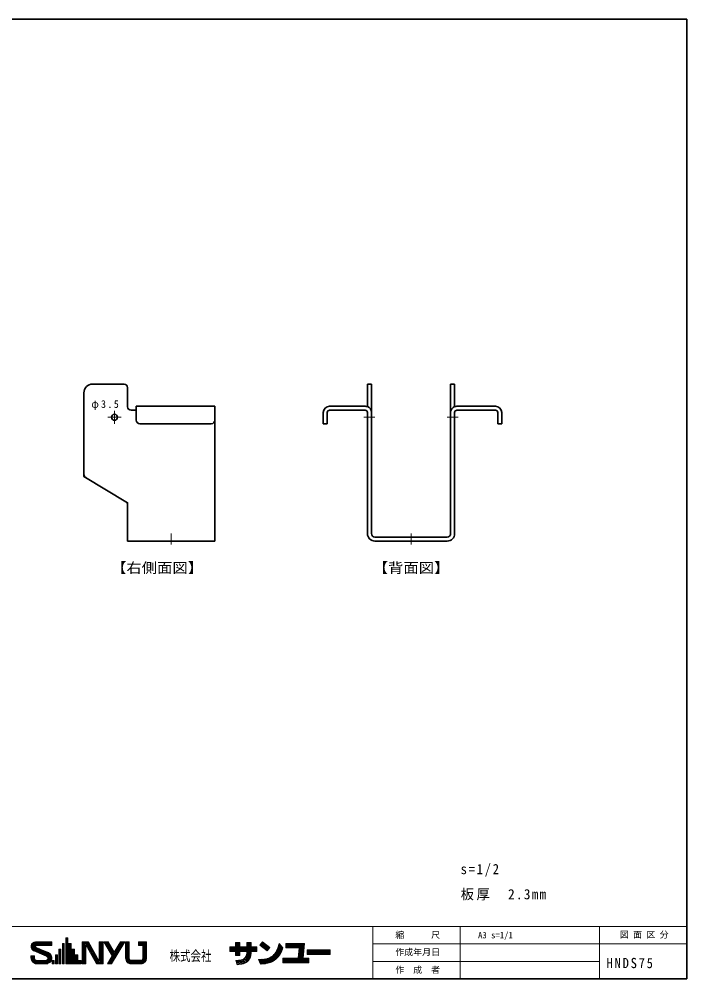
# Model space of a CAD drawing. Units: millimetres on the paper. Extents: x -405 to 405, y -286 to 286.
# Drawn here: x -206.9 to -15.5, y -286 to -11 of the extents above; entities that cross this region are included whole.
import ezdxf
from ezdxf.enums import TextEntityAlignment as Align

# ---------------------------------------------------------------- set-up
doc = ezdxf.new("R2010")
doc.units = ezdxf.units.MM
doc.linetypes.add('CHAIN2', pattern=[12, 9, -1, 1, -1])
for name, color, linetype, lineweight in [('0-1_本体', 7, 'Continuous', 35), ('0-8_寸法', 4, 'Continuous', 18), ('F-0_枠図面', 4, 'Continuous', 18)]:
    doc.layers.add(name, color=color, linetype=linetype, lineweight=lineweight)
doc.layers.add('F-2_文字1', color=7, linetype='Continuous')
doc.layers.add('F-3_文字2', color=7, linetype='Continuous')
doc.styles.add('ＭＳ ゴシック', font='')
doc.styles.get('ＭＳ ゴシック').set_extended_font_data('MS Gothic')

msp = doc.modelspace()

# ---------------------------------------------------------------- linework, layer by layer
at = {"layer": '0-1_本体'}
for p, q in [((-185.795, -115.564), (-176.795, -115.564)), ((-175.795, -116.564), (-175.795, -122.064)), ((-107.045, -115.564), (-105.895, -115.564)), ((-107.045, -122.036), (-107.045, -115.564)), ((-105.895, -158.414), (-105.895, -115.564)), ((-83.195, -158.414), (-83.195, -115.564)), ((-83.195, -115.564), (-82.045, -115.564)), ((-82.045, -122.036), (-82.045, -115.564)), ((-175.795, -121.914), (-175.795, -122.064)), ((-174.795, -123.064), (-173.295, -123.064)), ((-150.795, -121.914), (-173.295, -121.914)), ((-173.295, -125.914), (-173.295, -121.914)), ((-150.795, -160.564), (-150.795, -121.914)), ((-119.695, -126.914), (-119.695, -123.714)), ((-118.545, -126.914), (-118.545, -123.714)), ((-107.695, -121.914), (-117.895, -121.914)), ((-117.895, -123.064), (-107.695, -123.064)), ((-107.045, -158.414), (-107.045, -123.714)), ((-82.045, -158.414), (-82.045, -123.714)), ((-81.395, -121.914), (-70.345, -121.914)), ((-81.395, -123.064), (-70.345, -123.064)), ((-69.695, -126.914), (-69.695, -123.714)), ((-68.545, -126.914), (-68.545, -123.714)), ((-151.795, -126.914), (-172.295, -126.914)), ((-118.545, -126.914), (-119.695, -126.914)), ((-69.695, -126.914), (-68.545, -126.914)), ((-84.195, -159.414), (-104.895, -159.414)), ((-150.795, -160.564), (-175.795, -160.564)), ((-84.195, -160.564), (-104.895, -160.564))]:
    msp.add_line(p, q, dxfattribs=at)
at = {"layer": '0-1_本体', "color": 4, "lineweight": 18}
msp.add_line((-175.795, -149.564), (-175.971, -149.564), dxfattribs=at)
at = {"layer": '0-1_本体'}
msp.add_lwpolyline([(-188.295, -118.064), (-188.295, -142.064), (-175.795, -149.564), (-175.795, -160.564)], dxfattribs=at)
msp.add_circle((-179.545, -125.064), 0.875, dxfattribs=at)
for centre, radius, start, end in [((-185.795, -118.064), 2.5, 90, 180), ((-176.795, -116.564), 1, 0, 90), ((-174.795, -122.064), 1, 180, 270), ((-117.895, -123.714), 1.8, 90, 180), ((-117.895, -123.714), 0.65, 90, 180), ((-107.695, -123.714), 1.8, 68.83155, 90), ((-107.695, -123.714), 0.65, 0, 90), ((-107.695, -123.714), 1.8, 0, 68.83155), ((-81.395, -123.714), 1.8, 111.16845, 180), ((-81.395, -123.714), 1.8, 90, 111.16845), ((-81.395, -123.714), 0.65, 90, 180), ((-70.345, -123.714), 1.8, 0, 90), ((-70.345, -123.714), 0.65, 0, 90), ((-172.295, -125.914), 1, 180, 270), ((-151.795, -125.914), 1, 270, 0), ((-187.295, -141.498), 1, 180, 239.03624), ((-176.795, -150.13), 1, 0, 59.03624), ((-104.895, -158.414), 2.15, 180, 270), ((-104.895, -158.414), 1, 180, 270), ((-84.195, -158.414), 2.15, 270, 0), ((-84.195, -158.414), 1, 270, 0), ((-104.895, -158.414), 2.15, 268.44783, 270)]:
    msp.add_arc(centre, radius, start, end, dxfattribs=at)
at = {"layer": '0-8_寸法', "linetype": 'CHAIN2'}
for p, q in [((-179.545, -126.939), (-179.545, -123.189)), ((-181.42, -125.064), (-177.67, -125.064)), ((-108.045, -125.064), (-104.895, -125.064)), ((-84.195, -125.064), (-81.045, -125.064)), ((-163.295, -158.414), (-163.295, -161.564)), ((-94.545, -158.414), (-94.545, -161.564))]:
    msp.add_line(p, q, dxfattribs=at)
at = {"layer": 'F-0_枠図面', "color": 7, "lineweight": 35}
for p, q in [((-405, -11), (-15.5, -11)), ((-15.5, -286), (-15.5, -11)), ((-15.5, -281), (-15.5, -281))]:
    msp.add_line(p, q, dxfattribs=at)
at = {"layer": 'F-0_枠図面'}
for p, q in [((-405, -271), (-15.5, -271)), ((-105.5, -286), (-105.5, -271)), ((-80.5, -286), (-80.5, -271)), ((-40.5, -286), (-40.5, -271)), ((-193.524, -274.229), (-192.924, -274.229)), ((-193.524, -281.756), (-193.524, -274.229)), ((-193.313, -281.756), (-193.313, -274.229)), ((-193.102, -281.756), (-193.102, -274.229)), ((-192.924, -275.894), (-192.924, -274.229)), ((-203.482, -276.816), (-202.141, -276.816)), ((-203.471, -276.605), (-202.113, -276.605)), ((-203.459, -277.027), (-201.928, -277.027)), ((-203.426, -276.394), (-197.487, -276.394)), ((-203.402, -277.238), (-201.42, -277.238)), ((-203.344, -276.183), (-197.487, -276.183)), ((-203.304, -277.449), (-200.912, -277.449)), ((-203.215, -275.972), (-197.487, -275.972)), ((-203.155, -277.66), (-200.403, -277.66)), ((-203.02, -275.761), (-197.487, -275.761)), ((-202.693, -275.55), (-197.487, -275.55)), ((-202.15, -275.428), (-197.487, -275.428)), ((-201.975, -277.008), (-198.555, -278.426)), ((-201.892, -276.461), (-197.487, -276.461)), ((-197.487, -276.461), (-197.487, -275.428)), ((-195.455, -281.756), (-195.455, -277.515)), ((-195.455, -277.515), (-194.912, -277.515)), ((-195.244, -281.756), (-195.244, -277.515)), ((-195.034, -281.756), (-195.034, -277.515)), ((-194.912, -281.756), (-194.912, -277.515)), ((-194.49, -275.894), (-193.945, -275.894)), ((-194.49, -281.756), (-194.49, -275.894)), ((-194.279, -281.756), (-194.279, -275.894)), ((-194.068, -281.756), (-194.068, -275.894)), ((-193.945, -281.756), (-193.945, -275.894)), ((-192.924, -275.894), (-191.958, -275.894)), ((-192.891, -281.756), (-192.891, -275.894)), ((-192.68, -281.756), (-192.68, -275.894)), ((-192.469, -281.756), (-192.469, -275.894)), ((-192.258, -281.756), (-192.258, -275.894)), ((-192.047, -281.756), (-192.047, -275.894)), ((-191.958, -277.515), (-191.958, -275.894)), ((-191.958, -277.515), (-190.992, -277.515)), ((-191.836, -281.756), (-191.836, -277.515)), ((-191.625, -281.756), (-191.625, -277.515)), ((-191.414, -281.756), (-191.414, -277.515)), ((-191.203, -281.756), (-191.203, -277.515)), ((-190.992, -279.136), (-190.992, -277.515)), ((-188.828, -275.428), (-186.996, -275.428)), ((-188.828, -281.756), (-188.828, -275.428)), ((-188.617, -281.756), (-188.617, -275.428)), ((-188.406, -281.756), (-188.406, -275.428)), ((-188.195, -281.756), (-188.195, -275.428)), ((-187.99, -275.404), (-184.422, -281.756)), ((-187.984, -281.756), (-187.984, -275.428)), ((-187.762, -281.756), (-187.762, -276.241)), ((-187.762, -276.241), (-184.664, -281.756)), ((-187.734, -275.428), (-184.181, -281.756)), ((-187.492, -275.428), (-183.938, -281.756)), ((-187.25, -275.428), (-183.782, -281.605)), ((-186.996, -275.428), (-183.898, -280.944)), ((-183.898, -280.944), (-183.898, -275.428)), ((-183.898, -275.428), (-182.832, -275.428)), ((-183.676, -281.756), (-183.676, -275.428)), ((-183.465, -281.756), (-183.465, -275.428)), ((-183.254, -281.756), (-183.254, -275.428)), ((-183.043, -281.756), (-183.043, -275.428)), ((-182.832, -281.756), (-182.832, -275.428)), ((-182.599, -275.428), (-181.36, -275.428)), ((-182.599, -275.428), (-180.222, -279.434)), ((-182.354, -275.428), (-179.97, -279.445)), ((-182.109, -275.428), (-179.847, -279.238)), ((-181.863, -275.428), (-179.724, -279.032)), ((-181.618, -275.428), (-179.602, -278.825)), ((-181.36, -275.428), (-179.602, -278.39)), ((-181.342, -281.756), (-177.586, -275.428)), ((-181.097, -281.756), (-177.34, -275.428)), ((-180.851, -281.756), (-177.095, -275.428)), ((-180.606, -281.756), (-176.85, -275.428)), ((-180.361, -281.756), (-176.604, -275.428)), ((-179.602, -278.39), (-177.844, -275.428)), ((-177.844, -275.428), (-176.604, -275.428)), ((-176.371, -280.091), (-176.371, -275.428)), ((-176.371, -275.428), (-175.305, -275.428)), ((-176.16, -280.219), (-176.16, -275.428)), ((-175.949, -280.219), (-175.949, -275.428)), ((-175.738, -280.219), (-175.738, -275.428)), ((-175.527, -280.219), (-175.527, -275.428)), ((-175.305, -280.091), (-175.305, -275.428)), ((-172.641, -275.428), (-170.376, -275.428)), ((-172.641, -276.494), (-172.641, -275.428)), ((-172.641, -276.494), (-171.442, -276.494)), ((-172.43, -276.494), (-172.43, -275.428)), ((-172.219, -276.494), (-172.219, -275.428)), ((-172.008, -276.494), (-172.008, -275.428)), ((-171.797, -276.494), (-171.797, -275.428)), ((-171.586, -276.494), (-171.586, -275.428)), ((-171.442, -280.091), (-171.442, -276.494)), ((-171.375, -276.494), (-171.375, -275.428)), ((-171.22, -280.219), (-171.22, -275.428)), ((-171.009, -280.219), (-171.009, -275.428)), ((-170.798, -280.219), (-170.798, -275.428)), ((-170.587, -280.219), (-170.587, -275.428)), ((-170.376, -280.091), (-170.376, -275.428)), ((-146.52, -276.873), (-144.839, -276.873)), ((-146.52, -278.191), (-146.52, -276.873)), ((-146.52, -276.926), (-138.775, -276.926)), ((-146.52, -277.137), (-138.775, -277.137)), ((-146.52, -277.348), (-138.775, -277.348)), ((-146.52, -277.559), (-138.775, -277.559)), ((-144.839, -276.873), (-144.839, -275.621)), ((-144.839, -275.621), (-143.587, -275.621)), ((-144.628, -279.345), (-144.628, -275.621)), ((-144.417, -279.345), (-144.417, -275.621)), ((-144.207, -279.345), (-144.207, -275.621)), ((-143.996, -279.345), (-143.996, -275.621)), ((-143.785, -279.345), (-143.785, -275.621)), ((-143.587, -276.873), (-143.587, -275.621)), ((-143.587, -276.873), (-141.642, -276.873)), ((-141.642, -275.621), (-140.39, -275.621)), ((-141.642, -276.873), (-141.642, -275.621)), ((-141.431, -281.031), (-141.431, -275.621)), ((-141.22, -280.824), (-141.22, -275.621)), ((-141.009, -280.572), (-141.009, -275.621)), ((-140.798, -280.251), (-140.798, -275.621)), ((-140.587, -279.801), (-140.587, -275.621)), ((-140.39, -276.873), (-140.39, -275.621)), ((-140.39, -276.873), (-138.775, -276.873)), ((-138.775, -278.191), (-138.775, -276.873)), ((-137.891, -276.35), (-137.127, -275.357)), ((-137.891, -276.35), (-135.748, -277.998)), ((-137.762, -276.183), (-135.62, -277.83)), ((-137.633, -276.015), (-135.491, -277.663)), ((-137.505, -275.848), (-135.362, -277.496)), ((-137.376, -275.681), (-135.234, -277.329)), ((-137.247, -275.514), (-135.105, -277.162)), ((-137.127, -275.357), (-134.985, -277.005)), ((-137.118, -281.735), (-131.449, -277.579)), ((-135.748, -277.998), (-134.985, -277.005)), ((-133.979, -279.173), (-131.348, -277.244)), ((-133.355, -278.453), (-131.366, -276.996)), ((-133.07, -277.984), (-131.504, -276.836)), ((-132.888, -277.588), (-131.642, -276.675)), ((-132.763, -277.235), (-131.78, -276.514)), ((-132.733, -277.136), (-132.348, -275.851)), ((-132.662, -276.9), (-131.917, -276.354)), ((-132.562, -276.565), (-132.055, -276.193)), ((-132.461, -276.229), (-132.193, -276.033)), ((-132.348, -275.851), (-131.298, -277.077)), ((-131.452, -277.592), (-131.298, -277.077)), ((-130.412, -277.104), (-130.412, -275.851)), ((-130.412, -275.851), (-125.042, -275.851)), ((-130.412, -276.062), (-125.277, -276.062)), ((-130.412, -276.273), (-125.512, -276.273)), ((-130.412, -276.484), (-125.747, -276.484)), ((-130.412, -276.695), (-125.982, -276.695)), ((-130.412, -276.906), (-126.218, -276.906)), ((-130.412, -277.104), (-126.571, -277.104)), ((-126.893, -280.07), (-126.571, -277.104)), ((-126.787, -280.189), (-126.441, -277.012)), ((-126.575, -280.189), (-126.218, -276.906)), ((-126.362, -280.189), (-125.982, -276.695)), ((-126.15, -280.189), (-125.747, -276.484)), ((-125.938, -280.189), (-125.512, -276.273)), ((-125.726, -280.189), (-125.277, -276.062)), ((-125.501, -280.07), (-125.042, -275.851)), ((-124.347, -279.048), (-124.347, -277.73)), ((-124.347, -277.73), (-117.755, -277.73)), ((-117.755, -279.048), (-117.755, -277.73)), ((-105.5, -276), (-15.5, -276)), ((-203.482, -279.425), (-202.45, -279.425)), ((-203.482, -280.024), (-203.482, -279.425)), ((-203.481, -279.558), (-202.449, -279.558)), ((-203.481, -279.769), (-202.449, -279.769)), ((-203.481, -279.98), (-202.449, -279.98)), ((-203.474, -280.191), (-202.436, -280.191)), ((-203.441, -280.402), (-202.354, -280.402)), ((-202.926, -277.871), (-199.895, -277.871)), ((-202.649, -278.026), (-199.116, -279.491)), ((-202.515, -278.082), (-199.386, -278.082)), ((-202.45, -280.058), (-202.45, -279.425)), ((-202.007, -278.293), (-198.878, -278.293)), ((-201.498, -278.503), (-198.393, -278.503)), ((-200.99, -278.714), (-198.088, -278.714)), ((-200.481, -278.925), (-197.881, -278.925)), ((-199.973, -279.136), (-197.733, -279.136)), ((-199.464, -279.347), (-197.625, -279.347)), ((-198.98, -279.558), (-197.551, -279.558)), ((-198.775, -279.769), (-197.506, -279.769)), ((-198.767, -280.402), (-197.529, -280.402)), ((-198.696, -279.98), (-197.488, -279.98)), ((-198.694, -280.191), (-197.495, -280.191)), ((-196.421, -279.136), (-195.877, -279.136)), ((-196.421, -281.756), (-196.421, -279.136)), ((-196.21, -281.756), (-196.21, -279.136)), ((-195.999, -281.756), (-195.999, -279.136)), ((-195.877, -281.756), (-195.877, -279.136)), ((-190.992, -279.136), (-190.027, -279.136)), ((-190.992, -281.756), (-190.992, -279.136)), ((-190.781, -281.756), (-190.781, -279.136)), ((-190.571, -281.756), (-190.571, -279.136)), ((-190.36, -281.756), (-190.36, -279.136)), ((-190.149, -281.756), (-190.149, -279.136)), ((-190.027, -280.757), (-190.027, -279.136)), ((-181.6, -281.756), (-180.222, -279.434)), ((-176.371, -280.113), (-176.349, -280.113)), ((-176.366, -280.219), (-175.292, -280.219)), ((-176.336, -280.43), (-175.201, -280.43)), ((-171.547, -280.43), (-170.411, -280.43)), ((-171.456, -280.219), (-170.381, -280.219)), ((-146.52, -277.77), (-138.775, -277.77)), ((-146.52, -277.98), (-138.775, -277.98)), ((-146.52, -278.191), (-144.839, -278.191)), ((-144.839, -279.345), (-144.839, -278.191)), ((-144.839, -279.345), (-143.587, -279.345)), ((-144.719, -280.942), (-140.937, -280.471)), ((-143.587, -278.191), (-141.642, -278.191)), ((-143.587, -279.345), (-143.587, -278.191)), ((-143.257, -280.547), (-140.874, -280.251)), ((-142.439, -280.233), (-140.9, -280.041)), ((-142.149, -279.984), (-140.926, -279.832)), ((-141.96, -279.748), (-140.952, -279.623)), ((-141.748, -281.12), (-141.748, -279.327)), ((-141.642, -278.72), (-141.642, -278.191)), ((-141.642, -281.12), (-141.642, -278.723)), ((-140.39, -278.191), (-138.775, -278.191)), ((-140.39, -278.715), (-140.39, -278.191)), ((-138.28, -280.466), (-136.695, -280.337)), ((-138.28, -280.466), (-137.72, -281.784)), ((-138.186, -280.687), (-137.835, -280.43)), ((-138.102, -280.887), (-137.434, -280.397)), ((-138.017, -281.086), (-137.033, -280.365)), ((-137.932, -281.285), (-136.631, -280.332)), ((-137.847, -281.485), (-136.2, -280.277)), ((-137.763, -281.684), (-135.666, -280.148)), ((-137.52, -281.768), (-134.792, -279.769)), ((-136.717, -281.703), (-131.563, -277.925)), ((-136.311, -281.667), (-131.714, -278.297)), ((-135.857, -281.596), (-131.918, -278.709)), ((-135.318, -281.462), (-132.208, -279.183)), ((-134.586, -281.187), (-132.691, -279.798)), ((-131.301, -281.454), (-131.301, -280.07)), ((-131.301, -280.07), (-126.893, -280.07)), ((-131.301, -280.189), (-123.853, -280.189)), ((-131.301, -280.4), (-123.853, -280.4)), ((-125.501, -280.07), (-123.853, -280.07)), ((-124.347, -277.888), (-117.755, -277.888)), ((-124.347, -278.099), (-117.755, -278.099)), ((-124.347, -278.31), (-117.755, -278.31)), ((-124.347, -278.521), (-117.755, -278.521)), ((-124.347, -278.732), (-117.755, -278.732)), ((-124.347, -278.943), (-117.755, -278.943)), ((-124.347, -279.048), (-117.755, -279.048)), ((-123.853, -281.454), (-123.853, -280.07)), ((-203.379, -280.613), (-202.152, -280.613)), ((-203.287, -280.824), (-197.682, -280.824)), ((-203.157, -281.035), (-197.812, -281.035)), ((-202.978, -281.246), (-197.99, -281.246)), ((-202.724, -281.457), (-198.245, -281.457)), ((-202.298, -281.668), (-198.671, -281.668)), ((-201.784, -280.724), (-199.25, -280.724)), ((-201.75, -281.756), (-199.075, -281.756)), ((-198.96, -280.613), (-197.59, -280.613)), ((-197.387, -281.756), (-197.387, -280.757)), ((-197.387, -280.757), (-196.843, -280.757)), ((-197.387, -281.756), (-196.843, -281.756)), ((-197.211, -281.756), (-197.211, -280.757)), ((-197, -281.756), (-197, -280.757)), ((-196.843, -281.756), (-196.843, -280.757)), ((-196.421, -281.756), (-195.877, -281.756)), ((-195.455, -281.756), (-194.912, -281.756)), ((-194.49, -281.756), (-193.945, -281.756)), ((-193.524, -281.756), (-189.061, -281.756)), ((-190.027, -280.757), (-189.061, -280.757)), ((-189.938, -281.756), (-189.938, -280.757)), ((-189.727, -281.756), (-189.727, -280.757)), ((-189.516, -281.756), (-189.516, -280.757)), ((-189.305, -281.756), (-189.305, -280.757)), ((-189.094, -281.756), (-189.094, -280.757)), ((-189.061, -281.756), (-189.061, -280.757)), ((-188.828, -281.756), (-187.762, -281.756)), ((-184.664, -281.756), (-182.832, -281.756)), ((-181.6, -281.756), (-180.361, -281.756)), ((-176.278, -280.641), (-174.945, -280.641)), ((-176.187, -280.851), (-170.56, -280.851)), ((-176.058, -281.062), (-170.689, -281.062)), ((-175.878, -281.273), (-170.869, -281.273)), ((-175.618, -281.484), (-171.129, -281.484)), ((-175.153, -281.695), (-171.595, -281.695)), ((-174.706, -280.691), (-172.041, -280.691)), ((-174.706, -281.756), (-172.041, -281.756)), ((-171.802, -280.641), (-170.469, -280.641)), ((-144.788, -280.738), (-143.264, -280.548)), ((-144.788, -280.738), (-144.378, -281.949)), ((-144.65, -281.146), (-141.116, -280.706)), ((-144.581, -281.35), (-141.34, -280.946)), ((-144.512, -281.554), (-141.633, -281.195)), ((-144.443, -281.758), (-142.053, -281.46)), ((-144.378, -281.949), (-143.096, -281.789)), ((-137.72, -281.784), (-136.404, -281.678)), ((-131.301, -280.611), (-123.853, -280.611)), ((-131.301, -280.822), (-123.853, -280.822)), ((-131.301, -281.033), (-123.853, -281.033)), ((-131.301, -281.244), (-123.853, -281.244)), ((-131.301, -281.454), (-123.853, -281.454)), ((-105.5, -281), (-40.5, -281))]:
    msp.add_line(p, q, dxfattribs=at)
at = {"layer": 'F-0_枠図面', "color": 7, "lineweight": 35}
msp.add_lwpolyline([(-405, -11), (-405, -286), (-15.5, -286)], dxfattribs=at)
at = {"layer": 'F-0_枠図面'}
for centre, radius, start, end in [((-202.132, -276.779), 1.35, 90.76968, 251.60579), ((-201.866, -276.745), 0.284, 92.62549, 247.52919), ((-136.969, -275.946), 4.4, 273.5696, 344.30289), ((-136.973, -275.942), 5.762, 273.9684, 344.73839), ((-201.75, -280.024), 1.732, 179.99979, 270.00009), ((-201.784, -280.058), 0.666, 179.99979, 270.00009), ((-199.318, -280.092), 0.632, 267.5421, 69.85329), ((-199.218, -280.025), 1.731, 269.93188, 67.46921), ((-174.706, -280.091), 1.665, 179.99979, 270.00009), ((-174.706, -280.091), 0.6, 179.99979, 270.00009), ((-172.041, -280.091), 0.6, 270.00009, 0), ((-172.041, -280.091), 1.665, 270.00009, 0), ((-143.493, -278.711), 1.851, 277.12369, 0.28418), ((-143.493, -278.711), 3.103, 277.45369, 359.92859)]:
    msp.add_arc(centre, radius, start, end, dxfattribs=at)

# ---------------------------------------------------------------- texts
at = {"layer": '0-8_寸法', "color": 7, "style": 'ＭＳ ゴシック', "width": 1.1}
for s, p in [('【右側面図】', (-180.545, -170.564)), ('【背面図】', (-105.545, -170.564))]:
    msp.add_text(s, height=2.933, dxfattribs=at).set_placement(p, align=Align.BOTTOM_LEFT)
at = {"layer": '0-8_寸法', "color": 7, "attachment_point": 7, "style": 'ＭＳ ゴシック'}
for s, insert, char_height in [('\\T1.29;\\W0.95;φ3.5', (-186.189, -122.989), 2.199), ('\\T1.28;\\W0.9;s=1/2', (-80.328, -256.727), 2.933), ('\\T1.19;\\W0.95;板厚\u30002.3mm', (-80.3, -263.544), 2.933)]:
    msp.add_mtext(s, dxfattribs=dict(at, insert=insert, char_height=char_height))
at = {"layer": 'F-0_枠図面', "color": 7, "style": 'ＭＳ ゴシック', "width": 0.75}
msp.add_text('株式会社', height=2.933, dxfattribs=at).set_placement((-163.76, -281.775), align=Align.BOTTOM_LEFT)
at = {"layer": 'F-2_文字1', "style": 'ＭＳ ゴシック'}
for s, p in [('縮\u3000\u3000\u3000尺', (-99.057, -274.898)), ('図 面 区 分', (-34.712, -274.816)), ('作成年月日', (-99.057, -279.825)), ('作\u3000成\u3000者', (-99.057, -284.898))]:
    msp.add_text(s, height=1.833, dxfattribs=at).set_placement(p, align=Align.BOTTOM_LEFT)
at = {"layer": 'F-3_文字2', "style": 'ＭＳ ゴシック'}
msp.add_text('A3 s=1/1', height=1.833, dxfattribs=at).set_placement((-75.34, -274.951), align=Align.BOTTOM_LEFT)
at = {"layer": 'F-3_文字2', "insert": (-38.499, -282.991), "char_height": 2.933, "attachment_point": 7, "style": 'ＭＳ ゴシック'}
msp.add_mtext('\\T1.28;\\W0.9;HNDS75', dxfattribs=at)

doc.saveas('drawing.dxf')
